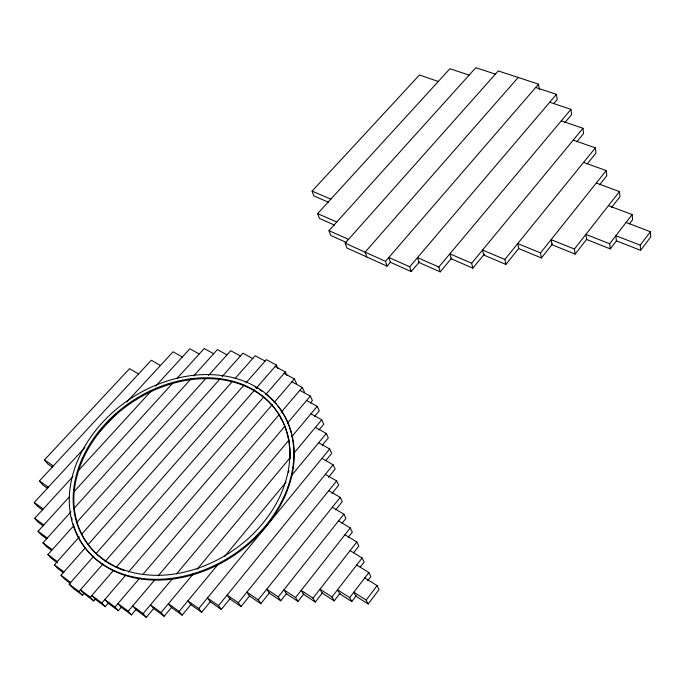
<?xml version="1.0" encoding="UTF-8"?>
<svg xmlns="http://www.w3.org/2000/svg" width="685" height="685" viewBox="0 0 685 685"><rect width="100%" height="100%" fill="white"/><g stroke="black" fill="none" stroke-linecap="round" stroke-linejoin="round"><path stroke-width="1.03" d="M640.612 250.325L640.218 245.179L615.883 235.726L616.389 240.855L640.612 250.325L650.75 236.89L650.408 231.71L626.099 222.454M368.17 603.999L366.15 600.077L353.828 592.217L355.9 596.155L368.17 603.999L379.062 589.605L377.118 585.624L364.788 577.9M640.218 245.179L650.408 231.71M366.15 600.077L377.118 585.624M351.79 601.55L349.684 597.628L337.525 589.819L339.683 593.758L351.79 601.55L356.234 595.727M367.665 580.752L370.842 576.599L368.864 572.574L356.697 565.005M349.684 597.628L368.864 572.574M610.232 248.869L609.693 243.757L585.898 234.39L586.548 239.485L610.232 248.869L616.628 240.555M629.404 223.918L632.597 219.765L632.169 214.576L608.434 205.654M340.034 593.304L334.177 600.908L331.977 596.995L362.108 558.001L350.095 550.594M360.199 567.137L364.103 562.068L362.108 558.001M609.693 243.757L632.169 214.576M315.305 602.055L313.011 598.159L301.177 590.401L303.524 594.315L315.305 602.055L322.455 592.867M353.623 552.778L358.82 546.091L356.808 541.972L344.949 534.745M313.011 598.159L356.808 541.972M575.117 254.101L574.407 249.04L551.117 239.656L551.93 244.699L575.117 254.101L586.814 239.142M611.508 207.572L619.959 196.766L619.48 191.56L596.292 183.049M297.958 601.413L295.569 597.534L283.898 589.811L286.33 593.707L297.958 601.413L303.849 593.904M348.382 537.126L352.313 532.117L350.292 527.955L338.578 520.883M574.407 249.04L619.48 191.56M295.569 597.534L350.292 527.955M280.739 600.779L278.264 596.909L266.748 589.22L269.274 593.107L280.739 600.779L286.664 593.287M341.978 523.374L345.925 518.382L343.887 514.195L332.319 507.268M278.264 596.909L343.887 514.195M541.398 257.945L540.525 252.928L517.74 243.552L518.716 248.552L541.398 257.945L552.624 243.834M599.503 184.924L606.773 175.797L606.242 170.582L583.569 162.439M540.525 252.928L606.242 170.582M260.831 603.682L258.245 599.846L246.891 592.148L249.52 596.01L260.831 603.682L269.505 592.808M335.59 509.991L342.26 501.625L340.222 497.387L328.8 490.64M258.245 599.846L340.222 497.387M241.017 606.576L238.329 602.757L227.129 595.068L229.86 598.904L241.017 606.576L249.708 595.77M331.985 493.525L338.673 485.211L336.643 480.921L325.349 474.345M238.329 602.757L336.643 480.921M505.881 264.41L504.845 259.444L482.557 250.034L483.696 254.983L505.881 264.41L518.656 248.629M587.225 163.903L595.959 153.106L595.385 147.874L573.234 140.117M230.057 598.664L221.298 609.453L218.506 605.668L333.124 464.79L321.967 458.376M504.845 259.444L595.385 147.874M328.423 477.419L335.162 469.114L333.124 464.79M201.673 612.322L198.778 608.554L187.887 600.865L190.824 604.649L201.673 612.322L210.475 601.558M325.615 460.799L331.711 453.342L329.682 448.975L318.653 442.724M198.778 608.554L329.682 448.975M484.406 254.118L472.856 268.16L471.665 263.245L582.978 128.3L561.298 120.868M182.141 615.173L179.153 611.431L168.416 603.742L171.447 607.501L182.141 615.173L190.978 604.453M322.215 445.301L328.329 437.878L326.3 433.477L315.408 427.38M576.804 141.795L583.594 133.532L582.978 128.3M179.153 611.431L218.541 563.798M224.8 556.229L286.107 482.086M291.416 475.673L326.3 433.477M164.169 616.252L161.086 612.527L150.494 604.855L153.62 608.597L164.169 616.252L171.67 607.227M318.996 429.966L323.765 424.22L321.736 419.794L310.964 413.826M440.181 271.876L438.837 267.004L417.516 257.611L418.946 262.475L440.181 271.876L451.817 257.954M564.774 122.778L571.615 114.583L570.956 109.343L549.747 102.228M161.086 612.527L193.709 573.388M197.126 569.286L290.286 457.52M293.531 453.624L321.736 419.794M438.837 267.004L570.956 109.343M146.307 617.322L143.131 613.614L132.693 605.96L135.895 609.684L146.307 617.322L153.851 608.306M314.475 416.548L319.287 410.812L317.241 406.351L306.597 400.519M143.131 613.614L172.723 578.388M176.559 573.833L289.027 439.941M291.759 436.688L317.241 406.351M131.494 614.899L128.258 611.2L117.957 603.588L121.228 607.304L131.494 614.899L136.306 609.196M310.339 403.02L312.403 400.571L310.348 396.093L299.825 390.364M128.258 611.2L154.776 579.87M158.226 575.794L284.823 426.241M287.272 423.347L310.348 396.093M411.188 271.611L409.716 266.773L388.866 257.449L390.424 262.278L411.188 271.611L419.494 261.833M553.711 103.649L557.17 99.573L556.451 94.342L535.687 87.474M121.75 606.696L118.291 610.763L114.994 607.056L139.475 578.354M142.745 574.527L279.42 414.288M281.081 412.344L302.308 387.453L291.913 381.819M409.716 266.773L556.451 94.342M105.216 606.67L101.868 602.963L91.833 595.479L95.215 599.204L105.216 606.67L108.692 602.612M539.335 89.367L538.547 84.161L498.26 70.915L345.154 243.166L346.884 247.97L387.076 266.157L390.57 262.098M101.868 602.963L125.689 575.237M128.472 572.001L272.433 404.475M274.163 402.472L294.387 378.925L284.104 373.385M387.076 266.157L385.509 261.336L538.547 84.161M93.742 600.908L90.351 597.192L80.445 589.785L83.87 593.527L93.742 600.908L95.831 598.493M90.351 597.192L113.504 570.442M116.21 567.317L263.828 396.803M265.771 394.56L285.345 371.955L275.173 366.484M93.836 556.1L69.185 584.159L72.653 587.901L82.397 595.214L83.801 593.604M82.397 595.214L78.963 591.489L102.938 563.986M104.968 561.674L254.786 389.859M256.199 388.249L276.415 365.062L266.362 359.668L245.941 382.915M518.202 77.474L365.114 252.157L366.766 256.961M95.951 553.694L243.988 385.141M70.11 583.226L64.493 579.022L61.008 575.254L85.163 547.949M87.937 544.806L232.515 381.365M235.041 378.497L255.188 355.729L265.129 361.072M63.448 572.754L57.9 568.619L54.406 564.825L79.34 536.835M81.438 534.48L220.133 378.762M221.974 376.699L242.901 353.212L252.722 358.52M57.394 562.805L51.409 558.369L47.907 554.55L73.672 525.815M76.472 522.698L205.723 378.582M208.574 375.397L230.717 350.711L240.426 355.986M51.521 550.397L46.452 546.664L42.949 542.811L70.966 511.781M73.697 508.767L190.952 378.908M193.598 375.979L217.402 349.615L227 354.856M346.327 242.456L330.761 235.452L328.98 230.657L475.835 67.678L495.392 74.143M46.589 538.804L41.571 535.139L38.077 531.26L69.733 496.437M74.031 491.702L172.594 383.283M176.867 378.582L204.19 348.519L213.677 353.743M43.164 525.832L38.197 522.235L34.712 518.322L72.953 476.529M78.587 470.372L151.59 390.587M155.666 386.134L189.831 348.802L199.207 353.999M334.682 225.151L319.433 218.395L317.634 213.592L449.934 68.714L469.105 75.144M42.616 509.974L37.701 506.472L34.25 502.516L84.863 447.562M97.535 433.793L98.982 432.226M99.316 431.867L115.945 413.808M126.794 402.035L173.065 351.799L182.321 357.005M47.667 488.362L42.795 484.963L39.413 480.947L151.308 360.233L160.453 365.49M328.817 202.375L313.867 195.919L312.077 191.098L419.468 75.007L438.272 81.481M52.599 467.256L47.77 463.959L44.448 459.892L129.542 368.676L138.558 373.984M312.077 191.098L330.821 199.147M471.665 263.245L449.865 253.844L451.15 258.75L472.856 268.16M317.634 213.592L336.763 222.017M328.98 230.657L348.511 239.39M345.154 243.166L385.509 261.336M331.977 596.995L319.981 589.22L322.233 593.15L334.177 600.908M44.448 459.892L53.327 465.928M39.413 480.947L48.37 487.181M218.506 605.668L207.461 597.971L210.295 601.781L221.298 609.453M34.25 502.516L43.283 508.955M34.712 518.322L43.84 524.924M38.077 531.26L47.299 537.99M42.949 542.811L52.283 549.67M47.907 554.55L57.343 561.529M114.994 607.056L104.831 599.512L108.153 603.237L118.291 610.763M54.406 564.825L63.953 571.924M61.008 575.254L70.666 582.473M69.185 584.159L78.963 591.489M276.415 365.062L278.144 368.676M285.345 371.955L287.058 375.56M294.387 378.925L296.494 383.429M302.308 387.453L304.397 391.94M280.465 417.961A114.857 89.915 -34.1 0 1 281.603 419.734M277.459 405.589A119.695 93.417 -34 0 1 225.536 560.707A119.695 93.417 -34 0 1 73.184 523.999M72.122 519.958A119.695 93.417 -34 0 1 71.668 517.911M255.128 387.016A119.695 93.417 -34 0 1 257.774 388.558M259.504 389.637A119.695 93.417 -34 0 1 262.038 391.323M265.292 393.721A119.695 93.417 -34 0 1 276.175 404.056M113.941 566.153A115.482 90.112 -34 0 1 130.21 403.619A115.482 90.112 -34 0 1 289.592 444.771M289.824 446.817A115.482 90.112 -34 0 1 290.166 458.402M288.865 470.518A115.482 90.112 -34 0 1 288.496 472.539M124.165 570.562A115.482 90.112 -34 0 1 114.9 566.641M176.447 573.679A115.602 90.146 -33.9 0 0 277.682 412.447A115.602 90.146 -33.9 0 0 90.283 443.46A115.602 90.146 -33.9 0 0 176.447 573.679M176.576 577.592A119.815 93.451 -33.9 0 0 281.167 410.341A119.815 93.451 -33.9 0 0 86.909 442.835A119.815 93.451 -33.9 0 0 176.576 577.592"/></g></svg>
